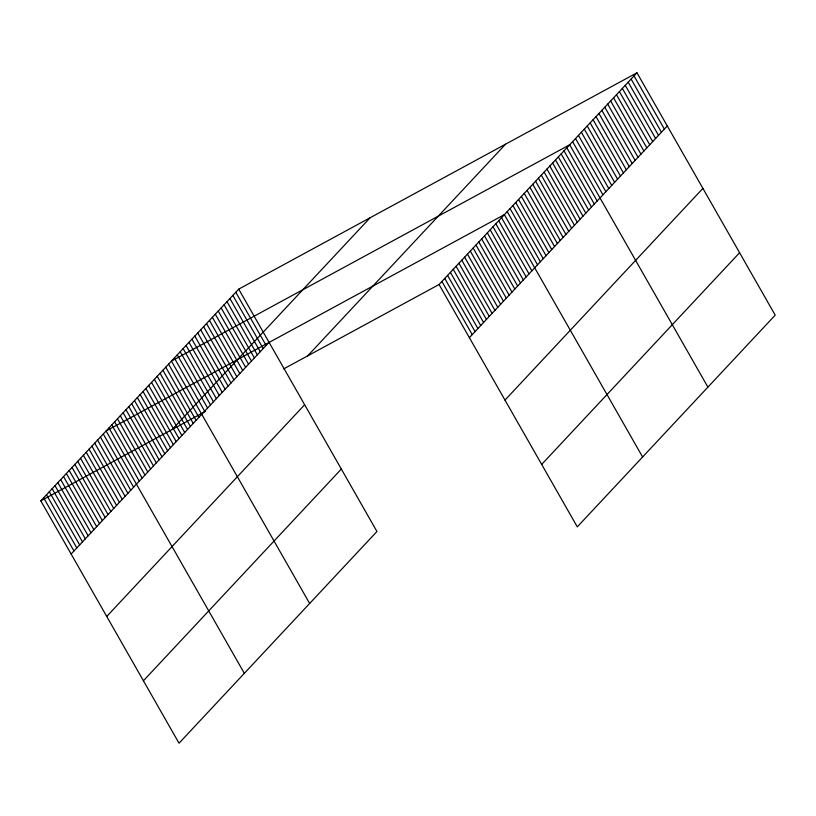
<?xml version="1.0" encoding="UTF-8"?>
<svg xmlns="http://www.w3.org/2000/svg" width="816" height="816" viewBox="0 0 816 816"><rect width="100%" height="100%" fill="white"/><g stroke="black" fill="none" stroke-linecap="round" stroke-linejoin="round"><path stroke-width="1.22" d="M238.711 289.139L376.941 531.491L179.03 743.203L40.8 500.851L238.711 289.139L636.97 72.797L775.2 315.149L577.289 526.861L439.059 284.509L636.97 72.797M172.227 429.451L370.138 217.75M71.125 554.023L269.035 342.312M307.632 355.898L505.543 144.197M106.743 616.447L304.643 404.746M143.422 680.768L341.333 469.067M469.384 337.681L667.294 125.97M504.992 400.105L702.902 188.404M541.681 464.426L739.592 252.725M40.8 500.851L205.55 411.346M283.672 368.914L439.059 284.509M634.042 75.929L664.367 129.101M631.115 79.06L661.439 132.233M628.187 82.192L658.522 135.364M625.26 85.323L655.595 138.496M622.333 88.444L652.667 141.617M619.415 91.576L649.74 144.748M616.488 94.707L646.813 147.88M613.561 97.838L643.885 151.011M610.633 100.97L640.968 154.142M607.706 104.101L638.041 157.274M604.778 107.222L635.113 160.395M601.861 110.354L632.186 163.526M598.934 113.485L629.258 166.658M596.006 116.617L626.331 169.789M593.079 119.748L623.414 172.921M590.152 122.869L620.486 176.052M587.234 126.001L617.559 179.173M584.307 129.132L614.632 182.305M581.38 132.263L611.704 185.436M578.452 135.395L608.787 188.567M575.525 138.526L605.86 191.699M572.597 141.647L602.932 194.82M707.911 387.131L569.68 144.779L171.421 361.121L309.652 603.473M566.834 147.818L597.169 200.991M563.999 150.858L594.323 204.031M561.153 153.898L591.488 207.07M558.317 156.927L588.652 210.1M555.482 159.967L585.806 213.139M552.636 163.006L582.971 216.179M549.8 166.046L580.125 219.218M546.955 169.085L577.289 222.258M544.119 172.115L574.454 225.287M541.283 175.154L571.608 228.327M538.438 178.194L568.772 231.367M535.602 181.234L565.927 234.406M532.766 184.273L563.091 237.446M529.921 187.303L560.255 240.475M527.085 190.342L557.41 243.515M524.239 193.382L554.574 246.554M521.404 196.421L551.728 249.594M518.568 199.451L548.893 252.634M515.722 202.49L546.057 255.663M512.887 205.53L543.211 258.703M510.041 208.57L540.376 261.742M507.205 211.609L537.53 264.782M642.6 456.991L504.37 214.639L106.111 430.981L244.341 673.333M501.524 217.678L531.859 270.851M498.688 220.718L529.013 273.89M495.842 223.757L526.177 276.93M493.007 226.797L523.342 279.97M490.171 229.826L520.496 282.999M487.325 232.866L517.66 286.039M484.49 235.906L514.814 289.078M481.654 238.945L511.979 292.118M478.808 241.985L509.143 295.157M475.973 245.014L506.297 298.187M473.127 248.054L503.462 301.226M470.291 251.093L500.616 304.266M467.456 254.133L497.78 307.306M464.61 257.173L494.945 310.345M461.774 260.202L492.099 313.375M458.929 263.242L489.263 316.414M456.093 266.281L486.418 319.454M453.257 269.321L483.582 322.493M450.412 272.36L480.746 325.533M447.576 275.39L477.901 328.562M444.73 278.429L475.065 331.602M441.895 281.469L472.229 334.642M235.783 292.271L266.118 345.443M232.856 295.402L263.191 348.575M229.928 298.534L260.263 351.706M227.011 301.665L257.336 354.838M224.084 304.786L254.408 357.959M221.156 307.918L251.481 361.09M218.229 311.049L248.564 364.222M215.302 314.18L245.636 367.353M212.374 317.312L242.709 370.484M209.457 320.433L239.782 373.616M206.53 323.564L236.854 376.737M203.602 326.696L233.927 379.868M200.675 329.827L231.01 383M197.747 332.959L228.082 386.131M194.83 336.09L225.155 389.263M191.903 339.211L222.227 392.384M188.975 342.343L219.3 395.515M186.048 345.474L216.373 398.647M183.121 348.605L213.455 401.778M180.193 351.737L210.528 404.909M177.276 354.868L207.601 408.041M174.349 357.989L204.673 411.162M168.586 364.16L198.91 417.333M165.74 367.2L196.075 420.373M162.904 370.24L193.229 423.412M160.058 373.269L190.393 426.442M157.223 376.309L187.547 429.481M154.387 379.348L184.712 432.521M151.541 382.388L181.876 435.56M148.706 385.427L179.03 438.6M145.86 388.457L176.195 441.629M143.024 391.496L173.349 444.669M140.189 394.536L170.513 447.709M137.343 397.576L167.678 450.748M134.507 400.605L164.832 453.788M131.662 403.645L161.996 456.817M128.826 406.684L159.161 459.857M125.99 409.724L156.315 462.896M123.145 412.763L153.479 465.936M120.309 415.793L150.634 468.965M117.473 418.832L147.798 472.005M114.628 421.872L144.962 475.045M111.792 424.912L142.117 478.084M108.946 427.951L139.281 481.124M103.275 434.02L133.6 487.193M100.429 437.06L130.764 490.232M97.594 440.099L127.918 493.272M94.748 443.139L125.083 496.312M91.912 446.168L122.237 499.341M89.077 449.208L119.401 502.381M86.231 452.248L116.566 505.42M83.395 455.287L113.72 508.46M80.549 458.327L110.884 511.499M77.714 461.356L108.049 514.529M74.878 464.396L105.203 517.568M72.032 467.435L102.367 520.608M69.197 470.475L99.521 523.648M66.361 473.515L96.686 526.687M63.515 476.544L93.85 529.717M60.68 479.584L91.004 532.756M57.834 482.623L88.169 535.796M54.998 485.663L85.323 538.835M52.163 488.702L82.487 541.875M49.317 491.732L79.652 544.904M46.481 494.771L76.806 547.944M43.636 497.811L73.97 550.984"/></g></svg>
